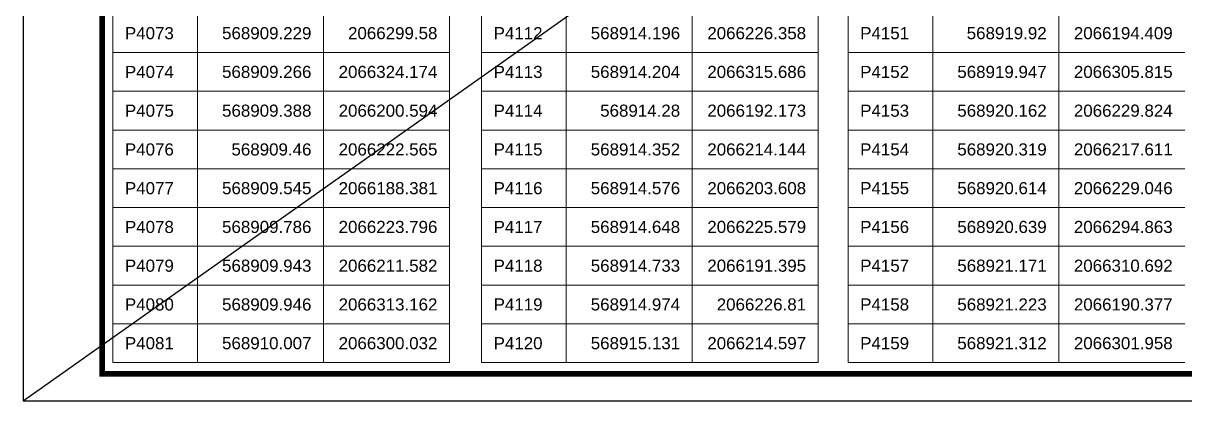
# Model space of a CAD drawing. Header units: millimetres. Extents: x 0 to 571985, y 0 to 2066666.
# Drawn here: x 569629.46 to 569650.55, y 2064920.07 to 2064926.92 of the extents above; entities that cross this region are included whole.
import ezdxf
from ezdxf.enums import TextEntityAlignment as Align

# ---------------------------------------------------------------- set-up
doc = ezdxf.new("R2010")
doc.units = ezdxf.units.MM
doc.linetypes.add('CENTER', pattern=[3, 1.5, -0.5, 0.5, -0.5])
for name, color, linetype, lineweight in [('A-KY HIEU', 34, 'Continuous', 20), ('E- RANH GIOI', 1, 'CENTER', 13), ('kata_net khung', 3, 'Continuous', 20), ('kata_text', 254, 'Continuous', 30)]:
    doc.layers.add(name, color=color, linetype=linetype, lineweight=lineweight)
doc.layers.add('KCS_Plotter', color=11, linetype='Continuous', plot=False)
doc.styles.add('kata_text', font='arial.ttf', dxfattribs={"width": 0.8})

# ---------------------------------------------------------------- blocks, each defined once
blk = doc.blocks.new('A$C33BC4D2A')
at = {"layer": 'A-KY HIEU', "color": 0, "const_width": 1.02}
blk.add_lwpolyline([(14.35, -292.1), (14.35, -4.9), (414.98, -4.9), (414.98, -292.1)], close=True, dxfattribs=at)
at = {"layer": 'Defpoints', "color": 125}
blk.add_lwpolyline([(0, -297), (420, -297), (420, 0), (0, 0)], close=True, dxfattribs=at)

msp = doc.modelspace()

# ---------------------------------------------------------------- linework, layer by layer
at = {"layer": 'kata_net khung'}
for p, q in [((569631.083, 2064948.92), (569631.083, 2064920.76)), ((569632.623, 2064948.92), (569632.623, 2064920.76)), ((569634.911, 2064948.92), (569634.911, 2064920.76)), ((569637.199, 2064948.92), (569637.199, 2064920.76)), ((569637.78, 2064948.92), (569637.78, 2064920.76)), ((569639.32, 2064948.92), (569639.32, 2064920.76)), ((569641.608, 2064948.92), (569641.608, 2064920.76)), ((569643.896, 2064948.92), (569643.896, 2064920.76)), ((569644.438, 2064948.92), (569644.438, 2064920.76)), ((569645.978, 2064948.92), (569645.978, 2064920.76)), ((569648.266, 2064948.92), (569648.266, 2064920.76)), ((569631.083, 2064926.392), (569637.199, 2064926.392)), ((569637.78, 2064926.392), (569643.896, 2064926.392)), ((569644.438, 2064926.392), (569650.554, 2064926.392)), ((569631.083, 2064925.688), (569637.199, 2064925.688)), ((569637.78, 2064925.688), (569643.896, 2064925.688)), ((569644.438, 2064925.688), (569650.554, 2064925.688)), ((569631.083, 2064924.984), (569637.199, 2064924.984)), ((569637.78, 2064924.984), (569643.896, 2064924.984)), ((569644.438, 2064924.984), (569650.554, 2064924.984)), ((569631.083, 2064924.28), (569637.199, 2064924.28)), ((569637.78, 2064924.28), (569643.896, 2064924.28)), ((569644.438, 2064924.28), (569650.554, 2064924.28)), ((569631.083, 2064923.576), (569637.199, 2064923.576)), ((569637.78, 2064923.576), (569643.896, 2064923.576)), ((569644.438, 2064923.576), (569650.554, 2064923.576)), ((569631.083, 2064922.872), (569637.199, 2064922.872)), ((569637.78, 2064922.872), (569643.896, 2064922.872)), ((569644.438, 2064922.872), (569650.554, 2064922.872)), ((569631.083, 2064922.168), (569637.199, 2064922.168)), ((569637.78, 2064922.168), (569643.896, 2064922.168)), ((569644.438, 2064922.168), (569650.554, 2064922.168)), ((569631.083, 2064921.464), (569637.199, 2064921.464)), ((569637.78, 2064921.464), (569643.896, 2064921.464)), ((569644.438, 2064921.464), (569650.554, 2064921.464)), ((569631.083, 2064920.76), (569637.199, 2064920.76)), ((569637.78, 2064920.76), (569643.896, 2064920.76)), ((569644.438, 2064920.76), (569650.554, 2064920.76))]:
    msp.add_line(p, q, dxfattribs=at)
at = {"layer": 'KCS_Plotter'}
msp.add_line((569629.456, 2064920.066), (569671.456, 2064949.766), dxfattribs=at)

# ---------------------------------------------------------------- block references
at = {"layer": 'E- RANH GIOI', "xscale": 0.1, "yscale": 0.1, "zscale": 0.1}
msp.add_blockref('A$C33BC4D2A', (569629.456, 2064949.766), dxfattribs=at)

# ---------------------------------------------------------------- texts
at = {"layer": 'kata_text', "style": 'kata_text'}
for s, p in [('P4073', (569631.303, 2064926.744)), ('P4112', (569638, 2064926.744)), ('P4151', (569644.658, 2064926.744)), ('P4074', (569631.303, 2064926.04)), ('P4113', (569638, 2064926.04)), ('P4152', (569644.658, 2064926.04)), ('P4075', (569631.303, 2064925.336)), ('P4114', (569638, 2064925.336)), ('P4153', (569644.658, 2064925.336)), ('P4076', (569631.303, 2064924.632)), ('P4115', (569638, 2064924.632)), ('P4154', (569644.658, 2064924.632)), ('P4077', (569631.303, 2064923.928)), ('P4116', (569638, 2064923.928)), ('P4155', (569644.658, 2064923.928)), ('P4078', (569631.303, 2064923.224)), ('P4117', (569638, 2064923.224)), ('P4156', (569644.658, 2064923.224)), ('P4079', (569631.303, 2064922.52)), ('P4118', (569638, 2064922.52)), ('P4157', (569644.658, 2064922.52)), ('P4080', (569631.303, 2064921.816)), ('P4119', (569638, 2064921.816)), ('P4158', (569644.658, 2064921.816)), ('P4081', (569631.303, 2064921.112)), ('P4120', (569638, 2064921.112)), ('P4159', (569644.658, 2064921.112))]:
    msp.add_text(s, height=0.22, dxfattribs=at).set_placement(p, align=Align.MIDDLE_LEFT)
for s, p in [('568909.229', (569634.691, 2064926.744)), ('2066299.58', (569636.979, 2064926.744)), ('568914.196', (569641.388, 2064926.744)), ('2066226.358', (569643.676, 2064926.744)), ('568919.92', (569648.046, 2064926.744)), ('2066194.409', (569650.334, 2064926.744)), ('568909.266', (569634.691, 2064926.04)), ('2066324.174', (569636.979, 2064926.04)), ('568914.204', (569641.388, 2064926.04)), ('2066315.686', (569643.676, 2064926.04)), ('568919.947', (569648.046, 2064926.04)), ('2066305.815', (569650.334, 2064926.04)), ('568909.388', (569634.691, 2064925.336)), ('2066200.594', (569636.979, 2064925.336)), ('568914.28', (569641.388, 2064925.336)), ('2066192.173', (569643.676, 2064925.336)), ('568920.162', (569648.046, 2064925.336)), ('2066229.824', (569650.334, 2064925.336)), ('568909.46', (569634.691, 2064924.632)), ('2066222.565', (569636.979, 2064924.632)), ('568914.352', (569641.388, 2064924.632)), ('2066214.144', (569643.676, 2064924.632)), ('568920.319', (569648.046, 2064924.632)), ('2066217.611', (569650.334, 2064924.632)), ('568909.545', (569634.691, 2064923.928)), ('2066188.381', (569636.979, 2064923.928)), ('568914.576', (569641.388, 2064923.928)), ('2066203.608', (569643.676, 2064923.928)), ('568920.614', (569648.046, 2064923.928)), ('2066229.046', (569650.334, 2064923.928)), ('568909.786', (569634.691, 2064923.224)), ('2066223.796', (569636.979, 2064923.224)), ('568914.648', (569641.388, 2064923.224)), ('2066225.579', (569643.676, 2064923.224)), ('568920.639', (569648.046, 2064923.224)), ('2066294.863', (569650.334, 2064923.224)), ('568909.943', (569634.691, 2064922.52)), ('2066211.582', (569636.979, 2064922.52)), ('568914.733', (569641.388, 2064922.52)), ('2066191.395', (569643.676, 2064922.52)), ('568921.171', (569648.046, 2064922.52)), ('2066310.692', (569650.334, 2064922.52)), ('568909.946', (569634.691, 2064921.816)), ('2066313.162', (569636.979, 2064921.816)), ('568914.974', (569641.388, 2064921.816)), ('2066226.81', (569643.676, 2064921.816)), ('568921.223', (569648.046, 2064921.816)), ('2066190.377', (569650.334, 2064921.816)), ('568910.007', (569634.691, 2064921.112)), ('2066300.032', (569636.979, 2064921.112)), ('568915.131', (569641.388, 2064921.112)), ('2066214.597', (569643.676, 2064921.112)), ('568921.312', (569648.046, 2064921.112)), ('2066301.958', (569650.334, 2064921.112))]:
    msp.add_text(s, height=0.22, dxfattribs=at).set_placement(p, align=Align.MIDDLE_RIGHT)

doc.saveas('drawing.dxf')
